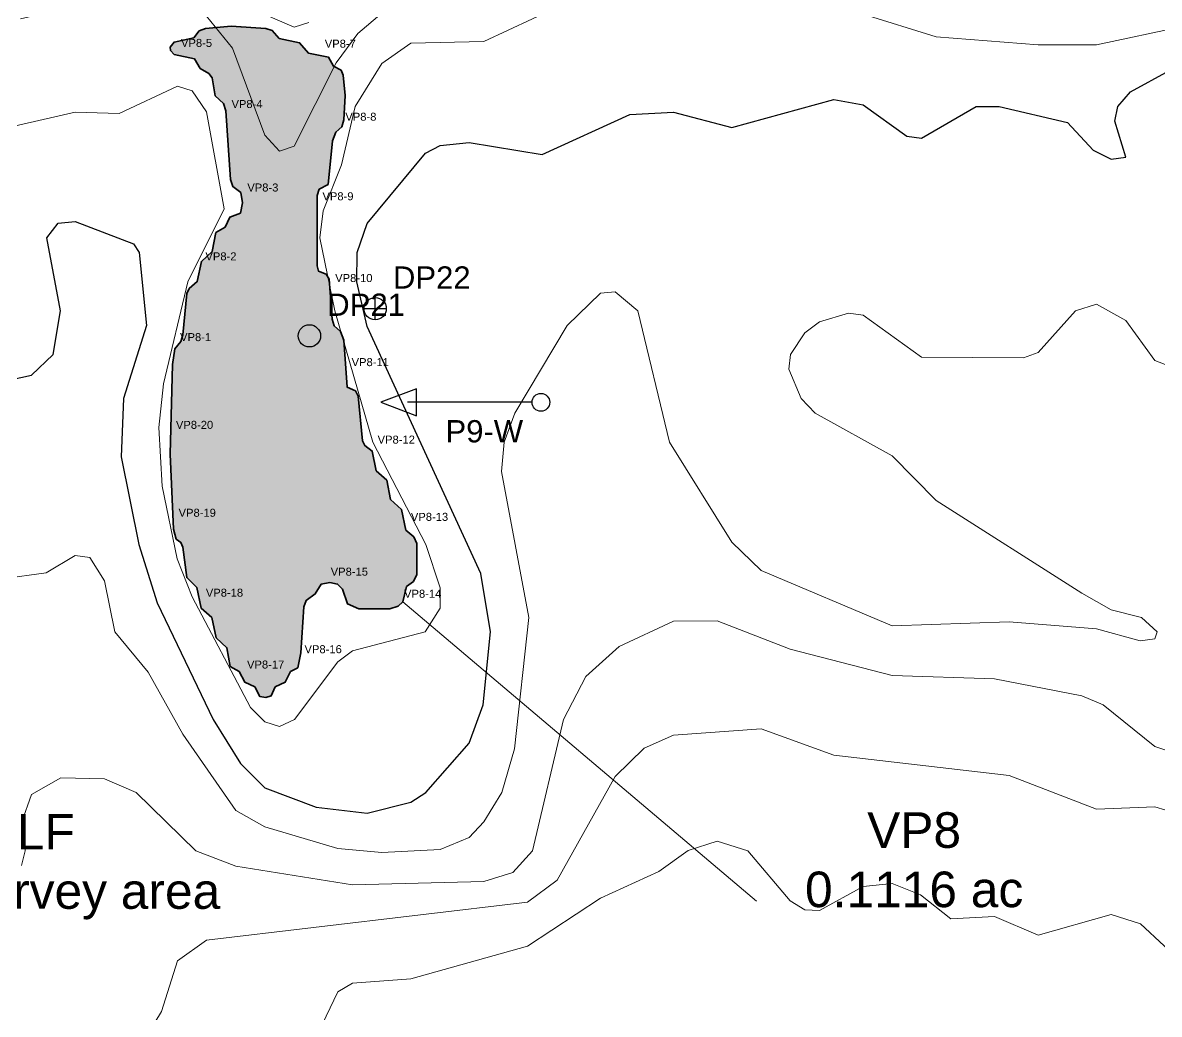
# Model space of a CAD drawing. Extents: x 6810325 to 6812275, y 1878569 to 1880689.
# Drawn here: x 6810898.1 to 6811153.7, y 1878937.2 to 1879160.1 of the extents above; entities that cross this region are included whole.
import ezdxf
from ezdxf.enums import TextEntityAlignment as Align

# ---------------------------------------------------------------- set-up
doc = ezdxf.new("R2010")
doc.units = 21
doc.header["$LTSCALE"] = 10
doc.header["$MEASUREMENT"] = 0
for name, color, linetype, lineweight in [('ANNO-LABELS', 7, 'CONTINUOUS', 18), ('ANNO-POINT-LABELS', 7, 'CONTINUOUS', 13), ('TOPO-CONTOUR-MAJOR', 34, 'CONTINUOUS', 30), ('TOPO-CONTOUR-MINOR', 36, 'CONTINUOUS', 13), ('WETL-DATA-POINT', 7, 'CONTINUOUS', 25), ('WETL-FLAG', 2, 'CONTINUOUS', 13), ('WETL-FLAG-ID', 8, 'CONTINUOUS', 13), ('WETL-PHOTO-POINT', 30, 'CONTINUOUS', 25), ('WETL-VERNAL-POOL', 6, 'CONTINUOUS', 35)]:
    doc.layers.add(name, color=color, linetype=linetype, lineweight=lineweight)
doc.layers.add('WETL-VERNAL-POOL-HATCH', color=221, linetype='CONTINUOUS', lineweight=13, transparency=0.5)
doc.styles.add('LABEL', font='arial.ttf')

# ---------------------------------------------------------------- blocks, each defined once
blk = doc.blocks.new('DP_WETLAND')
at = {"lineweight": -2}
h = blk.add_hatch(color=0, dxfattribs=at)
h.dxf.hatch_style = 1
edge = h.paths.add_edge_path()
edge.add_arc((0, 0), 2.5, 0, 360)
at = {"color": 0, "lineweight": -2}
blk.add_circle((0, 0), 2.5, dxfattribs=at)
blk = doc.blocks.new('DP_UPLAND')
at = {"color": 0, "lineweight": -2}
for p, q in [((-2.5, 0), (2.5, 0)), ((0, -2.5), (0, 2.5))]:
    blk.add_line(p, q, dxfattribs=at)
blk.add_circle((0, 0), 2.5, dxfattribs=at)
blk = doc.blocks.new('PHOTO_ARROW')
at = {"color": 0, "lineweight": -2}
blk.add_line((0, 2), (0, 30), dxfattribs=at)
blk.add_lwpolyline([(0, 36), (-3, 28), (3, 28)], close=True, dxfattribs=at)
blk.add_circle((0, 0), 2, dxfattribs=at)

msp = doc.modelspace()

# ---------------------------------------------------------------- hatches: boundary and pattern name
at = {"layer": 'WETL-VERNAL-POOL-HATCH'}
h = msp.add_hatch(color=256, dxfattribs=at)
h.dxf.hatch_style = 1
h.paths.add_polyline_path([(6810932.32, 1879086.79), (6810933.71, 1879088.47), (6810934.16, 1879089.94), (6810935.04, 1879099.25), (6810935.58, 1879100.35), (6810937.39, 1879101.93), (6810938.33, 1879106.46), (6810940.77, 1879108.71), (6810941.54, 1879112.93), (6810943.65, 1879114.17), (6810944.73, 1879116.41), (6810947.07, 1879117.32), (6810947.58, 1879119.65), (6810947.17, 1879121.9), (6810945.39, 1879123.27), (6810944.87, 1879124.85), (6810943.8, 1879140.3), (6810943.25, 1879141.93), (6810941.4, 1879143.68), (6810940.72, 1879147.68), (6810939.97, 1879148.7), (6810938.05, 1879149.82), (6810936.78, 1879151.95), (6810932.22, 1879152.99), (6810931.38, 1879153.82), (6810931.28, 1879154.59), (6810932.17, 1879155.75), (6810936.58, 1879156.68), (6810937.82, 1879158.29), (6810939.25, 1879158.82), (6810945.02, 1879159.3), (6810952.82, 1879158.83), (6810954.23, 1879158.32), (6810955.82, 1879156.54), (6810960.38, 1879155.58), (6810962.38, 1879153.26), (6810966.9, 1879152.33), (6810968.04, 1879150.34), (6810969.73, 1879149.41), (6810970.21, 1879148.31), (6810970.65, 1879143.72), (6810970.36, 1879138.3), (6810969.91, 1879136.72), (6810968.53, 1879135.47), (6810967.77, 1879133.53), (6810966.85, 1879123.76), (6810964.81, 1879122.65), (6810964.33, 1879121.27), (6810964.33, 1879105.48), (6810964.66, 1879104.25), (6810966.38, 1879103.59), (6810967.02, 1879102.44), (6810967.7, 1879093.45), (6810968.16, 1879091.97), (6810969.59, 1879090.66), (6810970.35, 1879088.71), (6810971.1, 1879078.17), (6810972.94, 1879077.34), (6810973.59, 1879076.17), (6810974.54, 1879066.15), (6810975.09, 1879065.03), (6810976.73, 1879063.8), (6810977.62, 1879059.38), (6810980.01, 1879057.25), (6810980.86, 1879052.94), (6810983.3, 1879050.67), (6810984.29, 1879046.05), (6810986.07, 1879044.56), (6810986.77, 1879043.01), (6810986.77, 1879036.09), (6810986.04, 1879034.5), (6810984.43, 1879033.37), (6810983.61, 1879029.94), (6810982.55, 1879028.96), (6810980.68, 1879028.34), (6810973.7, 1879028.36), (6810971.15, 1879029.5), (6810970.03, 1879032.74), (6810968.94, 1879033.92), (6810967.16, 1879034.27), (6810965.21, 1879033.87), (6810963.9, 1879031.7), (6810961.91, 1879030.23), (6810961.35, 1879028.83), (6810960.7, 1879018.47), (6810959.97, 1879015.1), (6810958.38, 1879014.23), (6810957.16, 1879011.88), (6810954.92, 1879010.8), (6810954.02, 1879008.83), (6810952.81, 1879008.39), (6810951.44, 1879008.65), (6810950.3, 1879010.8), (6810948.06, 1879011.88), (6810946.83, 1879014.23), (6810944.8, 1879015.41), (6810944.05, 1879019.61), (6810941.61, 1879021.86), (6810940.67, 1879026.4), (6810938.29, 1879028.5), (6810937.26, 1879033.16), (6810935.01, 1879035.37), (6810934.16, 1879042.18), (6810933.71, 1879043.29), (6810932.66, 1879044.03), (6810932.02, 1879046.24), (6810931.28, 1879063.14), (6810931.78, 1879083.29)])

# ---------------------------------------------------------------- linework, layer by layer
at = {"layer": 'ANNO-LABELS'}
msp.add_lwpolyline([(6811063.11, 1878962.63), (6810983.61, 1879029.94)], dxfattribs=at)
at = {"layer": 'TOPO-CONTOUR-MAJOR', "elevation": 195}
msp.add_lwpolyline([(6810886.99, 1879078), (6810900.12, 1879080.85), (6810904.95, 1879085.49), (6810906.65, 1879095.33), (6810903.59, 1879111.73), (6810906.11, 1879115.01), (6810909.96, 1879115.44), (6810923.08, 1879110.4), (6810924.34, 1879108.45), (6810925.98, 1879092.05), (6810920.83, 1879075.64), (6810920.26, 1879062.52), (6810924.26, 1879042.84), (6810928.37, 1879029.71), (6810940.97, 1879003.47), (6810947.12, 1878993.62), (6810952.61, 1878988.1), (6810964.14, 1878983.78), (6810975.57, 1878982.41), (6810985.42, 1878984.86), (6810988.81, 1878987.06), (6810998.54, 1878998.17), (6811001.68, 1879006.75), (6811003.29, 1879023.15), (6811001.16, 1879036.27), (6810975.57, 1879091.78), (6810973.27, 1879101.89), (6810973.34, 1879108.45), (6810975.57, 1879114.97), (6810988.7, 1879130.79), (6810991.98, 1879132.53), (6810998.54, 1879133.14), (6811014.94, 1879130.45), (6811034.63, 1879139.48), (6811044.47, 1879139.97), (6811057.6, 1879136.53), (6811080.56, 1879142.87), (6811087.12, 1879141.64), (6811096.97, 1879134.58), (6811100.25, 1879134.13), (6811112.57, 1879141.26), (6811117.72, 1879141.26), (6811133.05, 1879137.69), (6811138.87, 1879131.42), (6811142.9, 1879129.44), (6811146.18, 1879129.87), (6811143.7, 1879137.98), (6811144.39, 1879141.26), (6811147.28, 1879144.54), (6811156.02, 1879149.36)], dxfattribs=at)
at = {"layer": 'TOPO-CONTOUR-MINOR'}
for points, elevation in [([(6810897.61, 1879160.95), (6810906.68, 1879163.1), (6810929.64, 1879165.12), (6810934.73, 1879164.23), (6810939.49, 1879161.59), (6810945.33, 1879154.38), (6810952.61, 1879134.84), (6810955.89, 1879131.26), (6810959.17, 1879132.32), (6810968.64, 1879151.1), (6810973.48, 1879157.67), (6810978.86, 1879162.28), (6810988.7, 1879166.6), (6811021.51, 1879172.95), (6811047.75, 1879174.15), (6811064.16, 1879173.41), (6811083.84, 1879171.41), (6811103.53, 1879166.81), (6811126.49, 1879163.99), (6811139.62, 1879164.02), (6811159.3, 1879167.04)], 193), ([(6810893.55, 1879136.22), (6810909.96, 1879140.01), (6810919.8, 1879139.71), (6810932.92, 1879145.82), (6810936.2, 1879144.77), (6810939.49, 1879140.1), (6810943.43, 1879118.3), (6810935.27, 1879101.89), (6810929.79, 1879078.93), (6810928.77, 1879069.08), (6810929.52, 1879055.96), (6810932.86, 1879039.56), (6810936.2, 1879031.02), (6810949.33, 1879006.18), (6810952.61, 1879002.94), (6810955.89, 1879001.91), (6810959.27, 1879003.47), (6810969.01, 1879016.42), (6810972.29, 1879018.93), (6810988.6, 1879023.15), (6810991.98, 1879028.52), (6810991.98, 1879033.07), (6810988.76, 1879042.84), (6810976.9, 1879065.8), (6810968.32, 1879095.33), (6810964.97, 1879111.73), (6810965.73, 1879117.84), (6810969.84, 1879128.14), (6810972.91, 1879141.26), (6810978.86, 1879150.9), (6810985.42, 1879155.51), (6811001.82, 1879155.87), (6811018.23, 1879163.52)], 194), ([(6810952.61, 1879161.95), (6810959.17, 1879159.12), (6810962.45, 1879160.12)], 192), ([(6811087.12, 1879162.01), (6811103.53, 1879156.94), (6811126.49, 1879155.16), (6811139.62, 1879155.12), (6811159.3, 1879159.3)], 194), ([(6810893.55, 1879035.06), (6810903.4, 1879036.46), (6810909.96, 1879040.37), (6810913.24, 1879039.87), (6810916.52, 1879034.65), (6810918.83, 1879023.15), (6810926.36, 1879014.12), (6810934.12, 1879000.19), (6810946.05, 1878983.01), (6810952.61, 1878979.32), (6810969.01, 1878974.51), (6810978.86, 1878973.59), (6810991.98, 1878974.26), (6810998.54, 1878976.97), (6811001.8, 1878980.5), (6811005.91, 1878987.06), (6811008.75, 1878996.9), (6811011.97, 1879026.43), (6811005.83, 1879059.24), (6811006.41, 1879065.8), (6811008.77, 1879072.36), (6811020.57, 1879092.05), (6811028.07, 1879099.3), (6811031.35, 1879099.63), (6811036.49, 1879095.33), (6811043.56, 1879065.8), (6811057.6, 1879043.34), (6811064.16, 1879036.99), (6811093.68, 1879024.51), (6811119.93, 1879025.4), (6811139.62, 1879023.89), (6811149.46, 1879021.19), (6811152.74, 1879021.62), (6811153.24, 1879023.15), (6811149.76, 1879026.43), (6811142.9, 1879028.15), (6811136.34, 1879031.9), (6811103.55, 1879052.68), (6811093.68, 1879062.75), (6811076.34, 1879072.36), (6811073.19, 1879075.64), (6811070.44, 1879082.21), (6811070.78, 1879085.49), (6811074, 1879090.39), (6811077.28, 1879092.84), (6811083.84, 1879094.84), (6811087.12, 1879094.36), (6811100.25, 1879084.91), (6811123.21, 1879084.74), (6811126.49, 1879085.94), (6811134.9, 1879095.33), (6811139.62, 1879096.84), (6811146.18, 1879093.16), (6811152.74, 1879084.14), (6811156.02, 1879082.88)], 196), ([(6810897.88, 1878970.66), (6810898.7, 1878973.94), (6810897.91, 1878980.5), (6810900.12, 1878986.62), (6810906.68, 1878990.36), (6810916.52, 1878990.12), (6810923.68, 1878987.06), (6810937.07, 1878973.94), (6810946.05, 1878970.51), (6810972.29, 1878966.32), (6811001.82, 1878967.08), (6811008.38, 1878969.05), (6811012.76, 1878973.94), (6811019.73, 1879003.47), (6811024.79, 1879013.12), (6811032.27, 1879019.87), (6811044.47, 1879025.56), (6811054.31, 1879025.65), (6811070.72, 1879019.26), (6811093.68, 1879013.37), (6811116.65, 1879012.61), (6811136.34, 1879008.76), (6811141.07, 1879006.75), (6811152.74, 1878997.42), (6811159.3, 1878995.21)], 197), ([(6810926.36, 1878932.91), (6810929.31, 1878937.85), (6810932.92, 1878949.21), (6810939.49, 1878953.91), (6811011.66, 1878962.39), (6811018.29, 1878967.38), (6811031.35, 1878990.67), (6811037.91, 1878997.01), (6811044.47, 1878999.92), (6811064.16, 1879001.37), (6811080.56, 1878995.45), (6811119.93, 1878990.89), (6811139.62, 1878983.3), (6811152.74, 1878983.81), (6811162.58, 1878980.88)], 198), ([(6810963.75, 1878931.29), (6810969.01, 1878942.26), (6810972.29, 1878944.22), (6810985.42, 1878945.21), (6811011.66, 1878952.49), (6811028.07, 1878963.29), (6811041.19, 1878969.3), (6811047.75, 1878974.04), (6811054.31, 1878976.14), (6811061.16, 1878973.94), (6811070.72, 1878962.69), (6811074, 1878960.69), (6811077.28, 1878960.57), (6811087.12, 1878965.92), (6811093.68, 1878966.59), (6811100.03, 1878964.1), (6811106.81, 1878958.68), (6811116.65, 1878959.18), (6811126.49, 1878955.01), (6811142.9, 1878959.62), (6811149.53, 1878957.53), (6811160.16, 1878947.69)], 199)]:
    msp.add_lwpolyline(points, dxfattribs=dict(at, elevation=elevation))
at = {"layer": 'WETL-FLAG'}
for p in [(6810947.2, 1879159.17), (6810932.53, 1879152.92), (6810964.86, 1879152.75), (6810943.88, 1879139.18), (6810969.48, 1879136.33), (6810947.44, 1879120.42), (6810964.33, 1879118.45), (6810938.02, 1879104.94), (6810967.2, 1879100.07), (6810932.32, 1879086.79), (6810970.89, 1879081.17), (6810931.38, 1879067.07), (6810976.74, 1879063.75), (6810931.98, 1879047.31), (6810984.22, 1879046.39), (6810966.19, 1879034.07), (6810938.11, 1879029.34), (6810982.69, 1879029.1), (6810960.3, 1879016.64), (6810947.37, 1879013.19)]:
    msp.add_point(p, dxfattribs=at)
at = {"layer": 'WETL-VERNAL-POOL'}
msp.add_lwpolyline([(6810932.32, 1879086.79), (6810933.71, 1879088.47), (6810934.16, 1879089.94), (6810935.04, 1879099.25), (6810935.58, 1879100.35), (6810937.39, 1879101.93), (6810938.33, 1879106.46), (6810940.77, 1879108.71), (6810941.54, 1879112.93), (6810943.65, 1879114.17), (6810944.73, 1879116.41), (6810947.07, 1879117.32), (6810947.58, 1879119.65), (6810947.17, 1879121.9), (6810945.39, 1879123.27), (6810944.87, 1879124.85), (6810943.8, 1879140.3), (6810943.25, 1879141.93), (6810941.4, 1879143.68), (6810940.72, 1879147.68), (6810939.97, 1879148.7), (6810938.05, 1879149.82), (6810936.78, 1879151.95), (6810932.22, 1879152.99), (6810931.38, 1879153.82), (6810931.28, 1879154.59), (6810932.17, 1879155.75), (6810936.58, 1879156.68), (6810937.82, 1879158.29), (6810939.25, 1879158.82), (6810945.02, 1879159.3), (6810952.82, 1879158.83), (6810954.23, 1879158.32), (6810955.82, 1879156.54), (6810960.38, 1879155.58), (6810962.38, 1879153.26), (6810966.9, 1879152.33), (6810968.04, 1879150.34), (6810969.73, 1879149.41), (6810970.21, 1879148.31), (6810970.65, 1879143.72), (6810970.36, 1879138.3), (6810969.91, 1879136.72), (6810968.53, 1879135.47), (6810967.77, 1879133.53), (6810966.85, 1879123.76), (6810964.81, 1879122.65), (6810964.33, 1879121.27), (6810964.33, 1879105.48), (6810964.66, 1879104.25), (6810966.38, 1879103.59), (6810967.02, 1879102.44), (6810967.7, 1879093.45), (6810968.16, 1879091.97), (6810969.59, 1879090.66), (6810970.35, 1879088.71), (6810971.1, 1879078.17), (6810972.94, 1879077.34), (6810973.59, 1879076.17), (6810974.54, 1879066.15), (6810975.09, 1879065.03), (6810976.73, 1879063.8), (6810977.62, 1879059.38), (6810980.01, 1879057.25), (6810980.86, 1879052.94), (6810983.3, 1879050.67), (6810984.29, 1879046.05), (6810986.07, 1879044.56), (6810986.77, 1879043.01), (6810986.77, 1879036.09), (6810986.04, 1879034.5), (6810984.43, 1879033.37), (6810983.61, 1879029.94), (6810982.55, 1879028.96), (6810980.68, 1879028.34), (6810973.7, 1879028.36), (6810971.15, 1879029.5), (6810970.03, 1879032.74), (6810968.94, 1879033.92), (6810967.16, 1879034.27), (6810965.21, 1879033.87), (6810963.9, 1879031.7), (6810961.91, 1879030.23), (6810961.35, 1879028.83), (6810960.7, 1879018.47), (6810959.97, 1879015.1), (6810958.38, 1879014.23), (6810957.16, 1879011.88), (6810954.92, 1879010.8), (6810954.02, 1879008.83), (6810952.81, 1879008.39), (6810951.44, 1879008.65), (6810950.3, 1879010.8), (6810948.06, 1879011.88), (6810946.83, 1879014.23), (6810944.8, 1879015.41), (6810944.05, 1879019.61), (6810941.61, 1879021.86), (6810940.67, 1879026.4), (6810938.29, 1879028.5), (6810937.26, 1879033.16), (6810935.01, 1879035.37), (6810934.16, 1879042.18), (6810933.71, 1879043.29), (6810932.66, 1879044.03), (6810932.02, 1879046.24), (6810931.28, 1879063.14), (6810931.78, 1879083.29)], close=True, dxfattribs=at)

# ---------------------------------------------------------------- block references
at = {"layer": 'WETL-DATA-POINT'}
for name, p in [('DP_UPLAND', (6810977.39, 1879095.83)), ('DP_WETLAND', (6810962.61, 1879089.71))]:
    msp.add_blockref(name, p, dxfattribs=at)
at = {"layer": 'WETL-PHOTO-POINT', "rotation": -270}
msp.add_blockref('PHOTO_ARROW', (6811014.66, 1879074.77), dxfattribs=at)

# ---------------------------------------------------------------- texts
at = {"layer": 'ANNO-LABELS', "char_height": 8, "attachment_point": 5, "style": 'LABEL'}
for s, insert in [('STR1b\\P0.3411 ac | 1,364 LF\\Pcontinues beyond the survey area', (6810858.69, 1878977.05)), ('VP8\\P0.1116 ac', (6811098.59, 1878971.9))]:
    msp.add_mtext(s, dxfattribs=dict(at, insert=insert))
at = {"layer": 'ANNO-POINT-LABELS', "style": 'LABEL'}
for s, p in [('DP22', (6810981.39, 1879098.83)), ('DP21', (6810966.61, 1879092.71))]:
    msp.add_text(s, height=5, dxfattribs=at).set_placement(p, align=Align.BOTTOM_LEFT)
msp.add_text('P9-W', height=5, dxfattribs=at).set_placement((6811010.66, 1879070.77), align=Align.TOP_RIGHT)
at = {"layer": 'WETL-FLAG-ID', "style": 'LABEL'}
for s, p in [('VP8-5', (6810933.73, 1879154.12)), ('VP8-7', (6810966.06, 1879153.95)), ('VP8-4', (6810945.08, 1879140.38)), ('VP8-8', (6810970.68, 1879137.53)), ('VP8-3', (6810948.64, 1879121.62)), ('VP8-9', (6810965.53, 1879119.65)), ('VP8-2', (6810939.22, 1879106.14)), ('VP8-10', (6810968.4, 1879101.27)), ('VP8-1', (6810933.52, 1879087.99)), ('VP8-11', (6810972.09, 1879082.37)), ('VP8-20', (6810932.58, 1879068.27)), ('VP8-12', (6810977.94, 1879064.95)), ('VP8-19', (6810933.18, 1879048.51)), ('VP8-13', (6810985.42, 1879047.59)), ('VP8-15', (6810967.39, 1879035.27)), ('VP8-18', (6810939.31, 1879030.54)), ('VP8-14', (6810983.89, 1879030.3)), ('VP8-16', (6810961.5, 1879017.84)), ('VP8-17', (6810948.57, 1879014.39))]:
    msp.add_text(s, height=1.8, dxfattribs=at).set_placement(p, align=Align.BOTTOM_LEFT)

doc.saveas('drawing.dxf')
